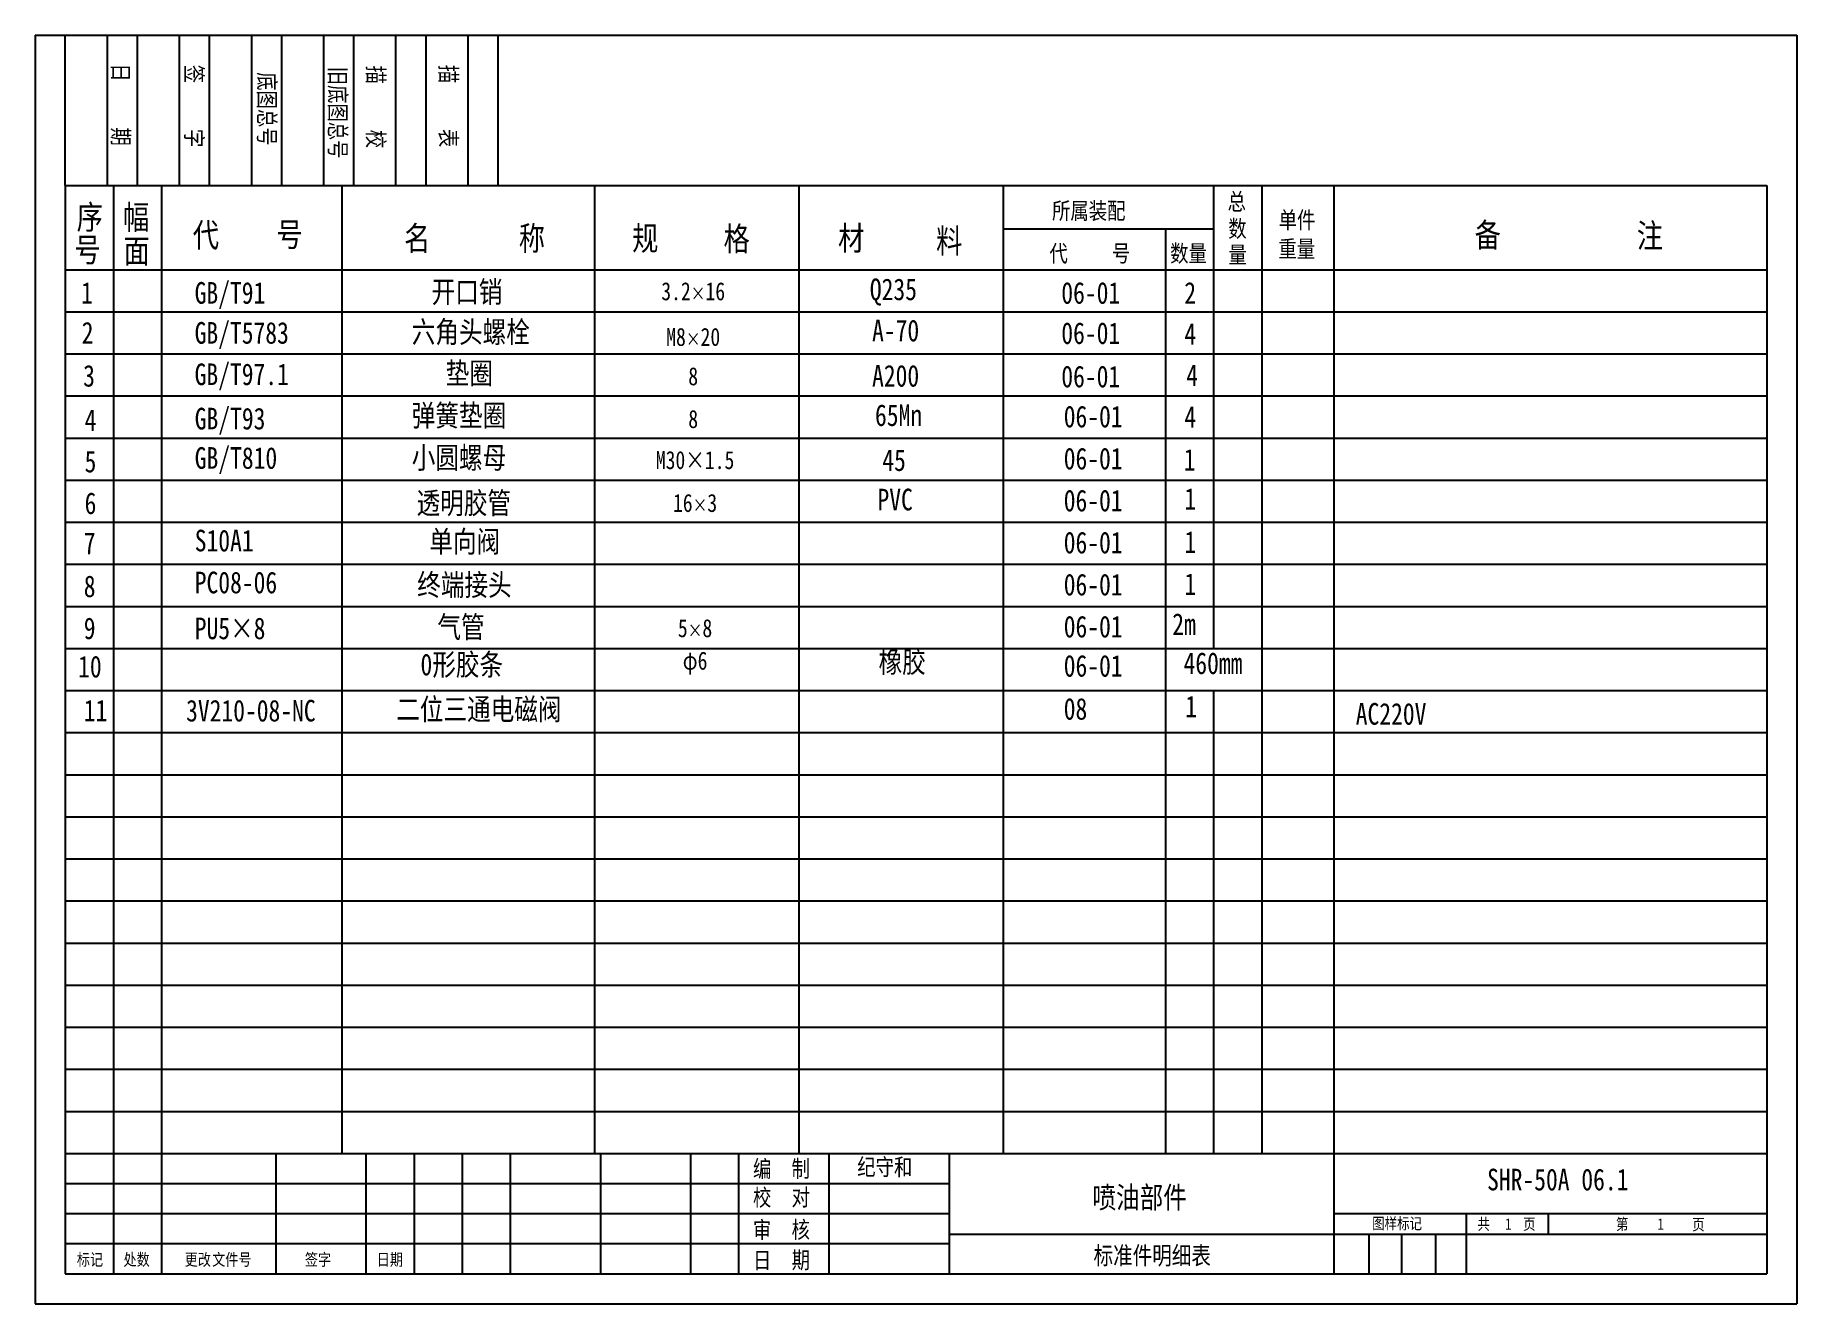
# Model space of a CAD drawing. Extents: x 196 to 489, y 195 to 406.
import ezdxf

# ---------------------------------------------------------------- set-up
doc = ezdxf.new("R2010")
doc.units = 0
doc.header["$LTSCALE"] = 10.5
doc.header["$MEASUREMENT"] = 0
doc.layers.get('0').update_dxf_attribs({"color": 2, "linetype": 'CONTINUOUS'})
doc.layers.add('SMPEN_THICK', color=7, linetype='CONTINUOUS')
doc.styles.add('HZDX', font='SimSun.ttf', dxfattribs={"width": 0.8, "height": 5.5})

msp = doc.modelspace()

# ---------------------------------------------------------------- linework, layer by layer
at = {"layer": 'SMPEN_THICK'}
for p, q in [((196, 406.49), (196, 195.49)), ((196, 406.49), (489, 406.49)), ((201, 381.49), (201, 406.49)), ((208, 381.49), (208, 406.49)), ((213, 381.49), (213, 406.49)), ((220, 381.49), (220, 406.49)), ((225, 381.49), (225, 406.49)), ((232, 381.49), (232, 406.49)), ((237, 381.49), (237, 406.49)), ((244, 381.49), (244, 406.49)), ((249, 381.49), (249, 406.49)), ((256, 381.49), (256, 406.49)), ((261, 381.49), (261, 406.49)), ((268, 381.49), (268, 406.49)), ((273, 381.49), (273, 406.49)), ((489, 406.49), (489, 195.49)), ((201, 381.49), (484, 381.49)), ((201, 381.49), (201, 200.49)), ((209, 381.49), (209, 200.49)), ((217, 381.49), (217, 220.49)), ((247, 381.49), (247, 220.49)), ((289, 381.49), (289, 220.49)), ((323, 381.49), (323, 220.49)), ((357, 381.49), (357, 220.49)), ((392, 381.49), (392, 304.49)), ((400, 381.49), (400, 220.49)), ((412, 381.49), (412, 200.49)), ((484, 381.49), (484, 200.49)), ((357, 374.3), (392, 374.3)), ((384, 374.3), (384, 220.49)), ((201, 367.49), (484, 367.49)), ((201, 362.69), (201, 200.49)), ((201, 360.49), (400, 360.49)), ((400, 360.49), (484, 360.49)), ((201, 353.49), (400, 353.49)), ((400, 353.49), (484, 353.49)), ((201, 346.49), (484, 346.49)), ((201, 339.49), (484, 339.49)), ((201, 332.49), (484, 332.49)), ((201, 325.49), (484, 325.49)), ((201, 318.49), (484, 318.49)), ((201, 311.49), (400, 311.49)), ((400, 311.49), (484, 311.49)), ((201, 304.49), (400, 304.49)), ((201, 304.42), (201, 200.49)), ((400, 304.49), (484, 304.49)), ((201, 297.49), (400, 297.49)), ((392, 297.49), (392, 220.49)), ((400, 297.49), (484, 297.49)), ((201, 290.49), (400, 290.49)), ((400, 290.49), (484, 290.49)), ((201, 283.49), (400, 283.49)), ((400, 283.49), (484, 283.49)), ((201, 276.49), (484, 276.49)), ((201, 269.49), (484, 269.49)), ((201, 262.49), (484, 262.49)), ((201, 255.49), (484, 255.49)), ((201, 248.49), (484, 248.49)), ((201, 241.49), (484, 241.49)), ((201, 234.49), (484, 234.49)), ((201, 227.49), (484, 227.49)), ((201, 220.49), (484, 220.49)), ((217, 220.49), (217, 200.49)), ((236, 220.49), (236, 200.49)), ((251, 220.49), (251, 200.49)), ((259, 220.49), (259, 200.49)), ((267, 220.49), (267, 200.49)), ((275, 220.49), (275, 200.49)), ((290, 220.49), (290, 200.49)), ((305, 220.49), (305, 200.49)), ((313, 220.49), (313, 200.49)), ((328, 220.49), (328, 200.49)), ((348, 220.49), (348, 200.49)), ((201, 215.49), (348, 215.49)), ((201, 210.49), (348, 210.49)), ((412, 210.49), (484, 210.49)), ((434, 210.49), (434, 200.49)), ((447.64, 210.49), (447.64, 207.09)), ((201, 205.49), (348, 205.49)), ((348, 207.08), (412, 207.08)), ((412, 207.08), (484, 207.08)), ((417.8, 207.08), (417.8, 200.49)), ((423.25, 207.08), (423.25, 200.49)), ((428.88, 207.08), (428.88, 200.49)), ((201, 200.49), (484, 200.49)), ((196, 195.49), (489, 195.49))]:
    msp.add_line(p, q, dxfattribs=at)

# ---------------------------------------------------------------- texts
at = {"color": 2, "linetype": 'ByBlock', "char_height": 3, "attachment_point": 5, "style": 'HZDX'}
for s, insert in [('3.2{\\H0.75x;×}16', (305.44, 363.88)), ('M8{\\H0.75x;×}20', (305.44, 356.29)), ('8', (305.44, 349.74)), ('8', (305.44, 342.63)), ('M30×1.5', (305.75, 335.8)), ('16{\\H0.75x;×}3', (305.75, 328.67)), ('5{\\H0.75x;×}8', (305.75, 307.84)), ('φ6', (305.75, 302.05))]:
    msp.add_mtext(s, dxfattribs=dict(at, insert=insert))
at = {"layer": 'SMPEN_THICK', "style": 'HZDX', "width": 0.8}
for s, p in [('签     字', (221.02, 401.57)), ('描     表', (263.31, 401.57)), ('日     期', (208.83, 401.82)), ('底图总号', (233.15, 400.33)), ('旧底图总号', (244.93, 401.26)), ('描     校', (251.25, 401.44))]:
    msp.add_text(s, height=2.8, rotation=270, dxfattribs=at).set_placement(p)
for s, height, p in [('序', 4, (202.89, 374.23)), ('幅', 4, (210.61, 374.22)), ('所属装配', 2.8, (365.12, 375.9)), ('总', 2.8, (394.32, 377.41)), ('代', 4, (222.21, 371.25)), ('号', 4, (236.11, 371.34)), ('名', 4, (257.35, 370.71)), ('称', 4, (276.43, 370.71)), ('规', 4, (295.28, 370.71)), ('格', 4, (310.48, 370.64)), ('材', 4, (329.54, 370.73)), ('数', 2.8, (394.44, 372.91)), ('单件', 2.8, (402.83, 374.36)), ('备', 4, (435.42, 371.25)), ('注', 4, (462.39, 371.15)), ('号', 4, (202.52, 368.79)), ('面', 4, (210.7, 368.6)), ('料', 4, (345.84, 370.28)), ('重量', 2.8, (402.78, 369.55)), ('代', 2.8, (364.69, 368.78)), ('号', 2.8, (375.08, 368.81)), ('数量', 2.8, (384.78, 368.8)), ('量', 2.8, (394.46, 368.59)), ('1', 3.6, (203.63, 361.83)), ('GB/T91', 3.6, (222.51, 361.83)), ('开口销 ', 3.6, (261.92, 362)), ('Q235', 3.6, (334.82, 362.42)), ('06-01', 3.6, (366.67, 361.83)), ('2', 3.6, (387.12, 361.83)), ('2', 3.6, (203.73, 355.21)), ('GB/T5783', 3.6, (222.51, 355.18)), ('六角头螺栓', 3.6, (258.62, 355.34)), ('A-70', 3.6, (335.19, 355.57)), ('06-01', 3.6, (366.67, 355.13)), ('4', 3.6, (387.14, 355)), ('GB/T97.1', 3.6, (222.51, 348.29)), ('垫圈', 3.6, (264.27, 348.46)), ('A200', 3.6, (335.19, 348.04)), ('4', 3.6, (387.45, 348.12)), ('3', 3.6, (203.97, 348.04)), ('06-01', 3.6, (366.67, 347.92)), ('4', 3.6, (204.21, 340.67)), ('GB/T93', 3.6, (222.53, 340.92)), ('弹簧垫圈', 3.6, (258.62, 341.44)), ('65Mn', 3.6, (335.68, 341.49)), ('06-01', 3.6, (367.07, 341.26)), ('4', 3.6, (387.14, 341.21)), ('5', 3.6, (204.21, 333.78)), ('GB/T810', 3.6, (222.53, 334.37)), ('小圆螺母', 3.6, (258.62, 334.42)), ('45', 3.6, (336.89, 334.01)), ('06-01', 3.6, (367.07, 334.27)), ('1', 3.6, (387.02, 334.08)), ('PVC', 3.6, (336.09, 327.46)), ('6', 3.6, (204.21, 326.84)), ('透明胶管', 3.6, (259.43, 326.88)), ('06-01', 3.6, (367.07, 327.29)), ('1', 3.6, (387.14, 327.57)), ('7', 3.6, (204.07, 320.17)), ('S10A1', 3.6, (222.53, 320.63)), ('单向阀', 3.6, (261.54, 320.47)), ('06-01', 3.6, (367.07, 320.3)), ('1', 3.6, (387.14, 320.39)), ('8', 3.6, (204.07, 313.03)), ('PC08-06', 3.6, (222.53, 313.66)), ('终端接头', 3.6, (259.53, 313.27)), ('06-01', 3.6, (367.07, 313.31)), ('1', 3.6, (387.14, 313.4)), ('9', 3.6, (204.07, 306.04)), ('PU5×8', 3.6, (222.53, 306.03)), ('气管', 3.6, (262.89, 306.26)), ('06-01', 3.6, (367.07, 306.32)), ('2m', 3.6, (385.12, 306.73)), ('10', 3.6, (203.13, 299.67)), ('0形胶条', 3.6, (260.08, 300.01)), ('橡胶', 3.6, (336.27, 300.48)), ('06-01', 3.6, (367.07, 299.8)), ('460mm', 3.6, (387, 300.23)), ('3V210-08-NC', 3.6, (221.09, 292.34)), ('二位三通电磁阀', 3.6, (256.04, 292.57)), ('08', 3.6, (367.07, 292.64)), ('1', 3.6, (387.29, 293.04)), ('11', 3.6, (204.07, 292.36)), ('编', 2.8, (315.38, 216.54)), ('制', 2.8, (321.8, 216.57)), ('SHR-50A 06.1', 3.6, (437.49, 214.35)), ('校', 2.8, (315.38, 211.77)), ('对', 2.8, (321.8, 211.79)), ('喷油部件', 3.6, (371.84, 211.38)), ('审', 2.8, (315.38, 206.4)), ('核', 2.8, (321.8, 206.42)), ('图样标记', 1.9, (418.37, 207.89)), ('共', 1.9, (435.89, 207.8)), ('1', 1.9, (440.51, 207.8)), ('页', 1.9, (443.48, 207.8)), ('第', 1.9, (458.92, 207.78)), ('1', 1.9, (465.85, 207.8)), ('页', 1.9, (471.61, 207.71)), ('标准件明细表', 2.981, (372.03, 202.02)), ('标记', 2, (202.92, 201.84)), ('处数', 2, (210.68, 201.84)), ('更改', 2, (220.86, 201.84)), ('文件号', 2, (225.43, 201.84)), ('签字', 2, (240.85, 201.84)), ('日期', 2, (252.8, 201.84)), ('日', 2.8, (315.38, 201.33)), ('期', 2.8, (321.8, 201.36))]:
    msp.add_text(s, height=height, dxfattribs=at).set_placement(p)
at = {"layer": 'SMPEN_THICK', "attachment_point": 1, "style": 'HZDX'}
for s, insert, char_height, width in [('AC220V', (415.64, 295.41), 3.6, 30.2684), ('纪守和', (332.72, 219.64), 2.8, 18.3637)]:
    msp.add_mtext(s, dxfattribs=dict(at, insert=insert, char_height=char_height, width=width))

doc.saveas('drawing.dxf')
